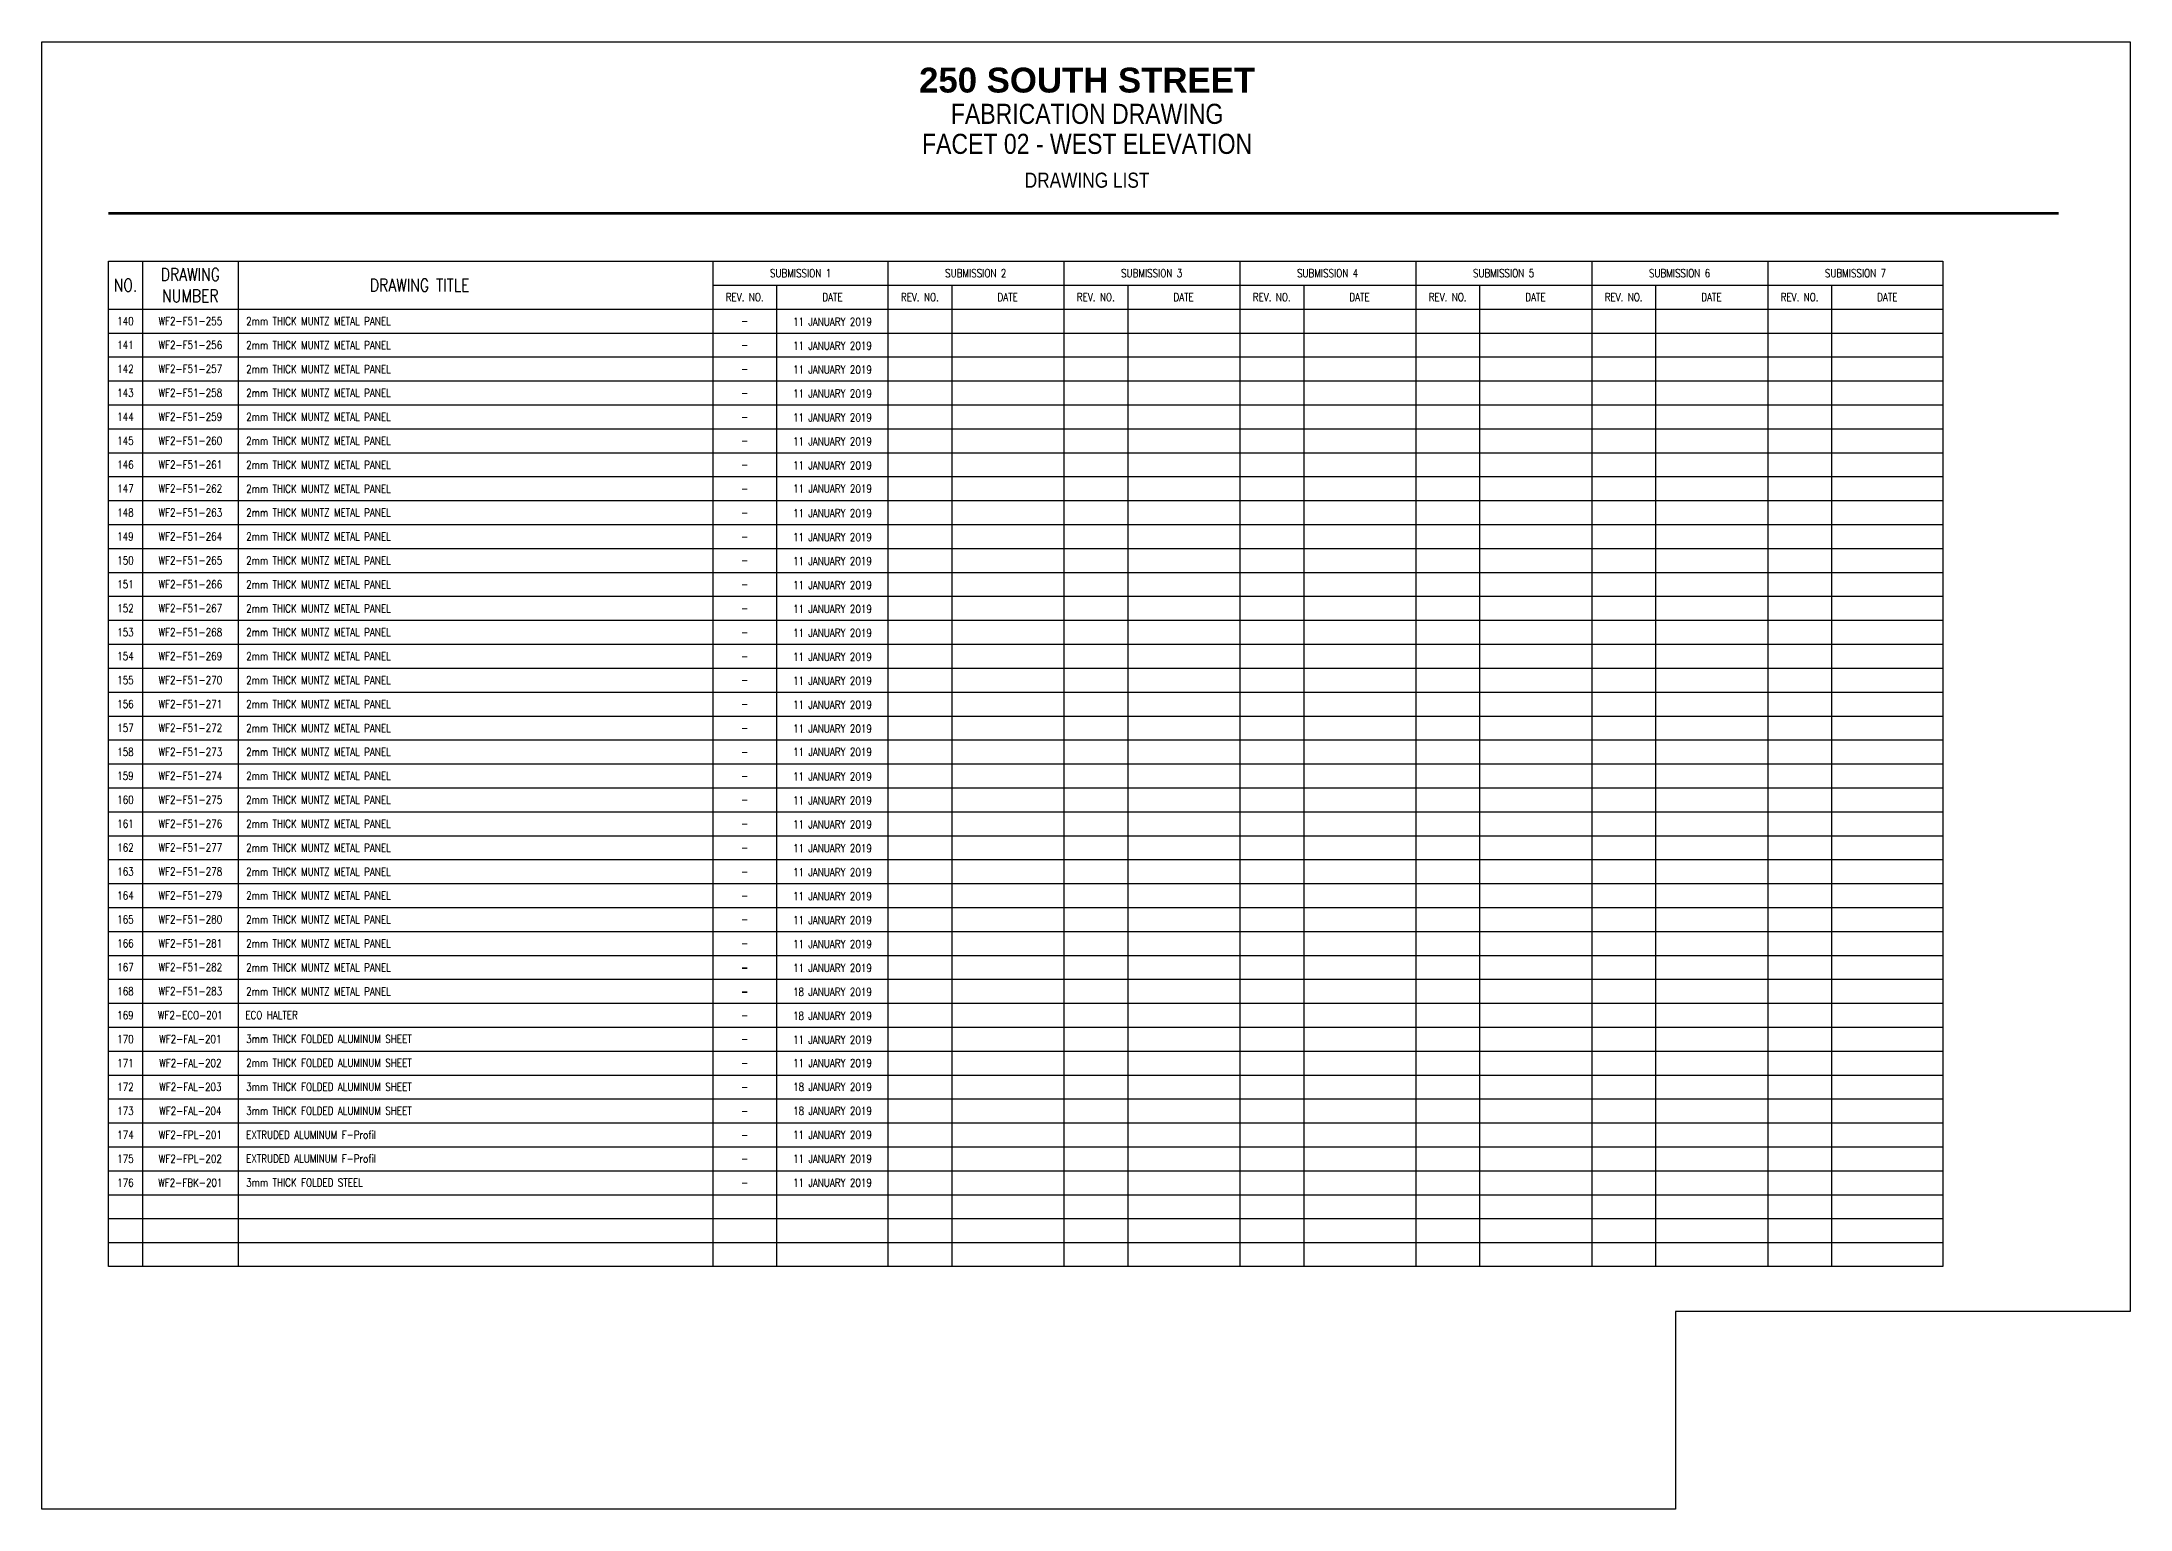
# Model space of a CAD drawing. Header units: inches. Extents: x -144 to 32, y -408 to -385.
# Drawn here: x -0.95 to 31.77, y -407.6 to -384.61 of the extents above; entities that cross this region are included whole.
import ezdxf
from ezdxf.enums import TextEntityAlignment as Align

# ---------------------------------------------------------------- set-up
doc = ezdxf.new("R2010")
doc.units = ezdxf.units.IN
doc.header["$MEASUREMENT"] = 0
doc.layers.get('Defpoints').update_dxf_attribs({"color": 250})
doc.layers.add('Z-SYMB', color=7, linetype='Continuous')
doc.layers.add('Z-TEXT', color=7, linetype='Continuous')
doc.styles.add('ROMANS', font='romans.shx', dxfattribs={"width": 0.8, "bigfont": 'special.shx'})
doc.styles.get("Standard").update_dxf_attribs({"font": 'ARIALN.TTF'})

msp = doc.modelspace()

# ---------------------------------------------------------------- linework, layer by layer
msp.add_lwpolyline([(0.098, -387.301, 0.0394, 0.0394, 0), (30.65, -387.301, 0, 0, 0)], format="xyseb")
for points in [[(0.098, -389.176), (28.834, -389.176)], [(0.098, -389.551), (28.834, -389.551)], [(0.098, -389.926), (28.834, -389.926)], [(0.098, -390.301), (28.834, -390.301)], [(0.098, -390.676), (28.834, -390.676)], [(0.098, -391.051), (28.834, -391.051)], [(0.098, -391.426), (28.834, -391.426)], [(0.098, -391.801), (28.834, -391.801)], [(0.098, -392.176), (28.834, -392.176)], [(0.098, -392.551), (28.834, -392.551)], [(0.098, -392.926), (28.834, -392.926)], [(0.098, -393.301), (28.834, -393.301)], [(0.098, -393.676), (28.834, -393.676)], [(0.098, -394.051), (28.834, -394.051)], [(0.098, -394.426), (28.834, -394.426)], [(0.098, -394.801), (28.834, -394.801)], [(0.098, -395.176), (28.834, -395.176)], [(0.098, -395.551), (28.834, -395.551)], [(0.098, -395.926), (28.834, -395.926)], [(0.098, -396.301), (28.834, -396.301)], [(0.098, -396.676), (28.834, -396.676)], [(0.098, -397.051), (28.834, -397.051)], [(0.098, -397.426), (28.834, -397.426)], [(0.098, -397.801), (28.834, -397.801)], [(0.098, -398.176), (28.834, -398.176)], [(0.098, -398.551), (28.834, -398.551)], [(0.098, -398.926), (28.834, -398.926)], [(0.098, -399.301), (28.834, -399.301)], [(0.098, -399.676), (28.834, -399.676)], [(0.098, -400.051), (28.834, -400.051)], [(0.098, -400.426), (28.834, -400.426)], [(0.098, -400.801), (28.834, -400.801)], [(0.098, -401.176), (28.834, -401.176)], [(0.098, -401.551), (28.834, -401.551)], [(0.098, -401.926), (28.834, -401.926)], [(0.098, -402.301), (28.834, -402.301)], [(0.098, -402.676), (28.834, -402.676)], [(0.098, -403.051), (28.834, -403.051)], [(0.098, -403.426), (28.834, -403.426)]]:
    msp.add_lwpolyline(points)
at = {"layer": 'Defpoints'}
msp.add_lwpolyline([(-0.947, -384.612), (31.769, -384.612), (31.769, -404.504), (24.647, -404.504), (24.647, -407.604), (-0.947, -407.604)], close=True, dxfattribs=at)
at = {"layer": 'Z-SYMB', "color": 5}
msp.add_lwpolyline([(0.098, -388.051), (28.834, -388.051), (28.834, -403.801), (0.098, -403.801)], close=True, dxfattribs=at)
at = {"layer": 'Z-SYMB', "color": 1}
for points in [[(0.63, -388.051), (0.63, -403.801)], [(2.13, -388.051), (2.13, -403.801)]]:
    msp.add_lwpolyline(points, dxfattribs=at)
at = {"layer": 'Z-SYMB', "color": 5}
for points in [[(9.565, -388.051), (9.565, -403.801)], [(12.309, -388.051), (12.309, -403.801)], [(15.065, -388.051), (15.065, -403.801)], [(17.821, -388.051), (17.821, -403.801)], [(20.577, -388.051), (20.577, -403.801)], [(23.334, -388.051), (23.334, -403.801)], [(26.09, -388.051), (26.09, -403.801)], [(0.098, -388.801), (28.834, -388.801)]]:
    msp.add_lwpolyline(points, dxfattribs=at)
at = {"layer": 'Z-SYMB', "color": 2}
for points in [[(9.565, -388.426), (28.834, -388.426)], [(10.565, -388.426), (10.565, -403.801)], [(13.309, -388.426), (13.309, -403.801)], [(16.065, -388.426), (16.065, -403.801)], [(18.821, -388.426), (18.821, -403.801)], [(21.577, -388.426), (21.577, -403.801)], [(24.334, -388.426), (24.334, -403.801)], [(27.09, -388.426), (27.09, -403.801)]]:
    msp.add_lwpolyline(points, dxfattribs=at)

# ---------------------------------------------------------------- texts
at = {"insert": (15.428, -385.018), "char_height": 0.38976, "width": 18.05801, "attachment_point": 2}
msp.add_mtext('{\\fArial Greek|b1|i0|c0|p34;250 SOUTH STREET}', dxfattribs=at)
at = {"attachment_point": 2}
for s, insert, char_height in [('FABRICATION DRAWING', (15.428, -385.584), 0.31496), ('FACET 02 - WEST ELEVATION', (15.428, -386.054), 0.31496), ('DRAWING LIST', (15.428, -386.663), 0.23622)]:
    msp.add_mtext(s, dxfattribs=dict(at, insert=insert, char_height=char_height))
at = {"layer": 'Z-TEXT', "style": 'ROMANS', "width": 0.8}
for s, p in [('2mm THICK MUNTZ METAL PANEL', (2.255, -388.99)), ('2mm THICK MUNTZ METAL PANEL', (2.255, -389.365)), ('2mm THICK MUNTZ METAL PANEL', (2.255, -389.74)), ('2mm THICK MUNTZ METAL PANEL', (2.255, -390.115)), ('2mm THICK MUNTZ METAL PANEL', (2.255, -390.49)), ('2mm THICK MUNTZ METAL PANEL', (2.255, -390.865)), ('2mm THICK MUNTZ METAL PANEL', (2.255, -391.24)), ('2mm THICK MUNTZ METAL PANEL', (2.255, -391.615)), ('2mm THICK MUNTZ METAL PANEL', (2.255, -391.99)), ('2mm THICK MUNTZ METAL PANEL', (2.255, -392.365)), ('2mm THICK MUNTZ METAL PANEL', (2.255, -392.74)), ('2mm THICK MUNTZ METAL PANEL', (2.255, -393.115)), ('2mm THICK MUNTZ METAL PANEL', (2.255, -393.49)), ('2mm THICK MUNTZ METAL PANEL', (2.255, -393.865)), ('2mm THICK MUNTZ METAL PANEL', (2.255, -394.24)), ('2mm THICK MUNTZ METAL PANEL', (2.255, -394.615)), ('2mm THICK MUNTZ METAL PANEL', (2.255, -394.99)), ('2mm THICK MUNTZ METAL PANEL', (2.255, -395.365)), ('2mm THICK MUNTZ METAL PANEL', (2.255, -395.74)), ('2mm THICK MUNTZ METAL PANEL', (2.255, -396.115)), ('2mm THICK MUNTZ METAL PANEL', (2.255, -396.49)), ('2mm THICK MUNTZ METAL PANEL', (2.255, -396.865)), ('2mm THICK MUNTZ METAL PANEL', (2.255, -397.24)), ('2mm THICK MUNTZ METAL PANEL', (2.255, -397.615)), ('2mm THICK MUNTZ METAL PANEL', (2.255, -397.99)), ('2mm THICK MUNTZ METAL PANEL', (2.255, -398.365)), ('2mm THICK MUNTZ METAL PANEL', (2.255, -398.74)), ('2mm THICK MUNTZ METAL PANEL', (2.255, -399.115)), ('3mm THICK FOLDED ALUMINUM SHEET', (2.255, -400.236)), ('2mm THICK FOLDED ALUMINUM SHEET', (2.255, -400.611)), ('EXTRUDED ALUMINUM F-Profil ', (2.255, -401.736)), ('EXTRUDED ALUMINUM F-Profil ', (2.255, -402.111)), ('3mm THICK FOLDED STEEL', (2.255, -402.486))]:
    msp.add_text(s, height=0.12538, dxfattribs=at).set_placement(p, align=Align.MIDDLE_LEFT)
at = {"layer": 'Z-TEXT', "color": 1, "style": 'ROMANS', "width": 0.8}
for s, height, p in [('2mm THICK MUNTZ METAL PANEL', 0.12538, (2.255, -399.49)), ('ECO HALTER', 0.1254, (2.242, -399.861)), ('3mm THICK FOLDED ALUMINUM SHEET', 0.12538, (2.255, -400.986)), ('3mm THICK FOLDED ALUMINUM SHEET', 0.12538, (2.255, -401.361))]:
    msp.add_text(s, height=height, dxfattribs=at).set_placement(p, align=Align.MIDDLE_LEFT)
at = {"layer": 'Z-TEXT', "color": 2, "char_height": 0.2006, "attachment_point": 5, "style": 'ROMANS'}
for s, insert in [('NO.', (0.364, -388.426)), ('DRAWING \\PNUMBER', (1.38, -388.426)), ('DRAWING TITLE', (4.972, -388.426))]:
    msp.add_mtext(s, dxfattribs=dict(at, insert=insert))
at = {"layer": 'Z-TEXT', "attachment_point": 5, "style": 'ROMANS'}
for s, insert, char_height in [('SUBMISSION 1', (10.94, -388.238), 0.12538), ('SUBMISSION 2', (13.684, -388.238), 0.12538), ('SUBMISSION 3', (16.44, -388.238), 0.12538), ('SUBMISSION 4', (19.196, -388.238), 0.12538), ('SUBMISSION 5', (21.952, -388.238), 0.12538), ('SUBMISSION 6', (24.709, -388.238), 0.12538), ('SUBMISSION 7', (27.465, -388.238), 0.12538), ('REV. NO.', (10.065, -388.613), 0.1254), ('DATE', (11.44, -388.613), 0.1254), ('REV. NO.', (12.809, -388.613), 0.1254), ('DATE', (14.184, -388.613), 0.1254), ('REV. NO.', (15.565, -388.613), 0.1254), ('DATE', (16.94, -388.613), 0.1254), ('REV. NO.', (18.321, -388.613), 0.1254), ('DATE', (19.696, -388.613), 0.1254), ('REV. NO.', (21.077, -388.613), 0.1254), ('DATE', (22.452, -388.613), 0.1254), ('REV. NO.', (23.834, -388.613), 0.1254), ('DATE', (25.209, -388.613), 0.1254), ('REV. NO.', (26.59, -388.613), 0.1254), ('DATE', (27.965, -388.613), 0.1254), ('140', (0.364, -388.988), 0.1254), ('WF2-F51-255', (1.38, -388.988), 0.12538), ('-', (10.065, -388.988), 0.125), ('11 JANUARY 2019', (11.439, -388.999), 0.12538), ('141', (0.364, -389.363), 0.1254), ('WF2-F51-256', (1.38, -389.363), 0.12538), ('11 JANUARY 2019', (11.439, -389.374), 0.12538), ('-', (10.065, -389.363), 0.125), ('142', (0.364, -389.738), 0.1254), ('WF2-F51-257', (1.38, -389.738), 0.12538), ('-', (10.065, -389.738), 0.125), ('11 JANUARY 2019', (11.439, -389.749), 0.12538), ('143', (0.364, -390.113), 0.1254), ('WF2-F51-258', (1.38, -390.113), 0.12538), ('-', (10.065, -390.113), 0.125), ('11 JANUARY 2019', (11.439, -390.124), 0.12538), ('144', (0.364, -390.488), 0.1254), ('WF2-F51-259', (1.38, -390.488), 0.12538), ('-', (10.065, -390.488), 0.125), ('11 JANUARY 2019', (11.439, -390.499), 0.12538), ('145', (0.364, -390.863), 0.1254), ('WF2-F51-260', (1.38, -390.863), 0.12538), ('-', (10.065, -390.863), 0.125), ('11 JANUARY 2019', (11.439, -390.874), 0.12538), ('146', (0.364, -391.238), 0.1254), ('WF2-F51-261', (1.38, -391.238), 0.12538), ('-', (10.065, -391.238), 0.125), ('11 JANUARY 2019', (11.439, -391.249), 0.12538), ('147', (0.364, -391.613), 0.1254), ('WF2-F51-262', (1.38, -391.613), 0.12538), ('11 JANUARY 2019', (11.44, -391.613), 0.12538), ('148', (0.364, -391.988), 0.1254), ('WF2-F51-263', (1.38, -391.988), 0.12538), ('-', (10.065, -391.613), 0.125), ('11 JANUARY 2019', (11.439, -391.999), 0.12538), ('-', (10.065, -391.988), 0.125), ('149', (0.364, -392.363), 0.1254), ('WF2-F51-264', (1.38, -392.363), 0.12538), ('-', (10.065, -392.363), 0.125), ('11 JANUARY 2019', (11.439, -392.374), 0.12538), ('150', (0.364, -392.738), 0.1254), ('WF2-F51-265', (1.38, -392.738), 0.12538), ('-', (10.065, -392.738), 0.125), ('11 JANUARY 2019', (11.439, -392.749), 0.12538), ('151', (0.364, -393.113), 0.1254), ('WF2-F51-266', (1.38, -393.113), 0.12538), ('-', (10.065, -393.113), 0.125), ('11 JANUARY 2019', (11.439, -393.124), 0.12538), ('152', (0.364, -393.488), 0.1254), ('WF2-F51-267', (1.38, -393.488), 0.12538), ('-', (10.065, -393.488), 0.125), ('11 JANUARY 2019', (11.439, -393.499), 0.12538), ('153', (0.364, -393.863), 0.1254), ('WF2-F51-268', (1.38, -393.863), 0.12538), ('-', (10.065, -393.863), 0.125), ('11 JANUARY 2019', (11.439, -393.874), 0.12538), ('154', (0.364, -394.238), 0.1254), ('WF2-F51-269', (1.38, -394.238), 0.12538), ('11 JANUARY 2019', (11.439, -394.249), 0.12538), ('155', (0.364, -394.613), 0.1254), ('WF2-F51-270', (1.38, -394.613), 0.12538), ('-', (10.065, -394.238), 0.125), ('-', (10.065, -394.613), 0.125), ('11 JANUARY 2019', (11.439, -394.624), 0.12538), ('156', (0.364, -394.988), 0.1254), ('WF2-F51-271', (1.38, -394.988), 0.12538), ('-', (10.065, -394.988), 0.125), ('11 JANUARY 2019', (11.439, -394.999), 0.12538), ('157', (0.364, -395.363), 0.1254), ('WF2-F51-272', (1.38, -395.363), 0.12538), ('-', (10.065, -395.363), 0.125), ('11 JANUARY 2019', (11.439, -395.374), 0.12538), ('158', (0.364, -395.738), 0.1254), ('WF2-F51-273', (1.38, -395.738), 0.12538), ('-', (10.065, -395.738), 0.125), ('11 JANUARY 2019', (11.44, -395.738), 0.12538), ('159', (0.364, -396.113), 0.1254), ('WF2-F51-274', (1.38, -396.113), 0.12538), ('-', (10.065, -396.113), 0.125), ('11 JANUARY 2019', (11.439, -396.124), 0.12538), ('160', (0.364, -396.488), 0.1254), ('WF2-F51-275', (1.38, -396.488), 0.12538), ('-', (10.065, -396.488), 0.125), ('11 JANUARY 2019', (11.439, -396.499), 0.12538), ('161', (0.364, -396.863), 0.1254), ('WF2-F51-276', (1.38, -396.863), 0.12538), ('11 JANUARY 2019', (11.439, -396.874), 0.12538), ('162', (0.364, -397.238), 0.1254), ('WF2-F51-277', (1.38, -397.238), 0.12538), ('-', (10.065, -396.863), 0.125), ('-', (10.065, -397.238), 0.125), ('11 JANUARY 2019', (11.439, -397.249), 0.12538), ('163', (0.364, -397.613), 0.1254), ('WF2-F51-278', (1.38, -397.613), 0.12538), ('-', (10.065, -397.613), 0.125), ('11 JANUARY 2019', (11.439, -397.624), 0.12538), ('164', (0.364, -397.988), 0.1254), ('WF2-F51-279', (1.38, -397.988), 0.12538), ('-', (10.065, -397.988), 0.125), ('11 JANUARY 2019', (11.439, -397.999), 0.12538), ('165', (0.364, -398.363), 0.1254), ('WF2-F51-280', (1.38, -398.363), 0.12538), ('-', (10.065, -398.363), 0.125), ('11 JANUARY 2019', (11.439, -398.374), 0.12538), ('166', (0.364, -398.738), 0.1254), ('WF2-F51-281', (1.38, -398.738), 0.12538), ('-', (10.065, -398.738), 0.125), ('11 JANUARY 2019', (11.439, -398.749), 0.12538), ('167', (0.364, -399.113), 0.1254), ('WF2-F51-282', (1.38, -399.113), 0.12538), ('-', (10.065, -399.113), 0.125), ('-', (10.065, -399.113), 0.125), ('-', (10.064, -399.124), 0.125), ('11 JANUARY 2019', (11.439, -399.124), 0.12538), ('11 JANUARY 2019', (11.439, -399.124), 0.12538), ('170', (0.364, -400.238), 0.1254), ('WF2-FAL-201', (1.38, -400.238), 0.12538), ('-', (10.065, -400.238), 0.125), ('-', (10.065, -400.238), 0.125), ('11 JANUARY 2019', (11.439, -400.249), 0.12538), ('171', (0.364, -400.613), 0.1254), ('WF2-FAL-202', (1.38, -400.613), 0.12538), ('-', (10.065, -400.613), 0.125), ('11 JANUARY 2019', (11.44, -400.613), 0.12538), ('174', (0.364, -401.738), 0.1254), ('WF2-FPL-201', (1.38, -401.738), 0.12538), ('-', (10.065, -401.738), 0.125), ('11 JANUARY 2019', (11.44, -401.738), 0.12538), ('175', (0.364, -402.113), 0.1254), ('WF2-FPL-202', (1.38, -402.113), 0.12538), ('11 JANUARY 2019', (11.44, -402.113), 0.12538), ('-', (10.065, -402.113), 0.125), ('176', (0.364, -402.488), 0.1254), ('WF2-FBK-201', (1.38, -402.488), 0.12538), ('-', (10.065, -402.488), 0.125), ('11 JANUARY 2019', (11.44, -402.488), 0.12538)]:
    msp.add_mtext(s, dxfattribs=dict(at, insert=insert, char_height=char_height))
at = {"layer": 'Z-TEXT', "color": 1, "attachment_point": 5, "style": 'ROMANS'}
for s, insert, char_height in [('168', (0.364, -399.488), 0.1254), ('WF2-F51-283', (1.38, -399.488), 0.12538), ('18 JANUARY 2019', (11.439, -399.499), 0.12538), ('-', (10.065, -399.488), 0.125), ('-', (10.065, -399.488), 0.125), ('-', (10.064, -399.499), 0.125), ('169', (0.364, -399.863), 0.1254), ('WF2-ECO-201', (1.38, -399.863), 0.12538), ('-', (10.065, -399.863), 0.125), ('-', (10.065, -399.863), 0.125), ('18 JANUARY 2019', (11.439, -399.874), 0.12538), ('172', (0.364, -400.988), 0.1254), ('WF2-FAL-203', (1.38, -400.988), 0.12538), ('-', (10.065, -400.988), 0.125), ('18 JANUARY 2019', (11.44, -400.988), 0.12538), ('173', (0.364, -401.363), 0.1254), ('WF2-FAL-204', (1.38, -401.363), 0.12538), ('-', (10.065, -401.363), 0.125), ('18 JANUARY 2019', (11.44, -401.363), 0.12538)]:
    msp.add_mtext(s, dxfattribs=dict(at, insert=insert, char_height=char_height))

doc.saveas('drawing.dxf')
